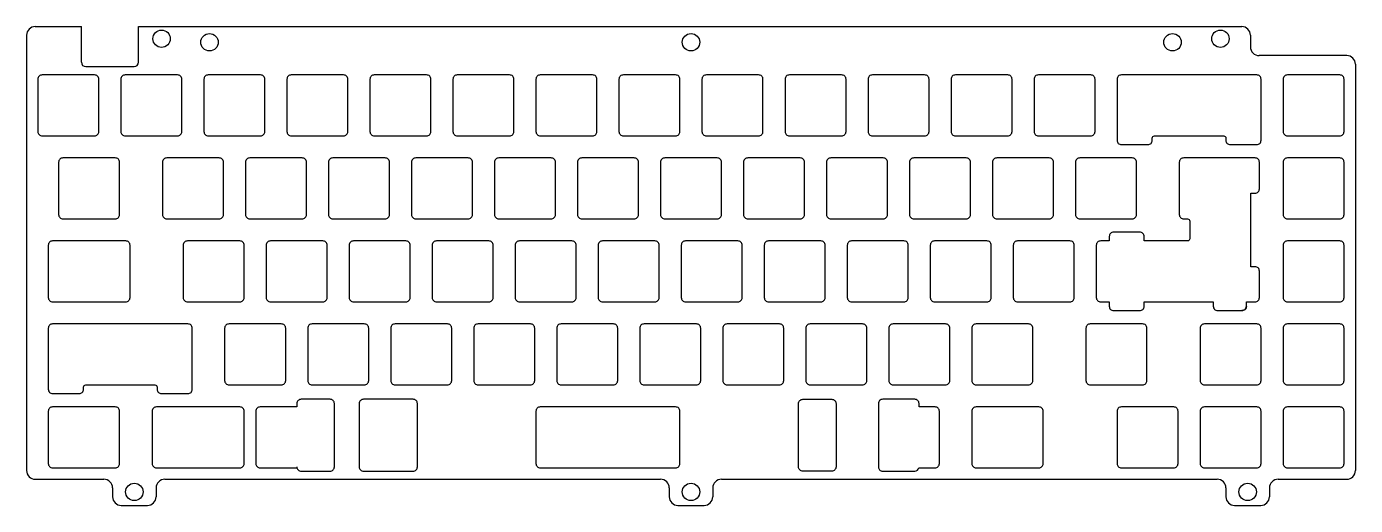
# Model space of a CAD drawing. Header units: millimetres. Extents: x 127 to 432, y 100 to 210.
import ezdxf

# ---------------------------------------------------------------- set-up
doc = ezdxf.new("R2010")
doc.units = ezdxf.units.MM

msp = doc.modelspace()

# ---------------------------------------------------------------- linework, layer by layer
for p, q in [((127.13, 208.4), (127.13, 108.5)), ((129.13, 210.4), (139.71, 210.4)), ((139.71, 202.2), (139.71, 210.4)), ((152.81, 202.2), (152.81, 210.4)), ((152.81, 210.4), (405.98, 210.4)), ((407.98, 208.4), (407.98, 205.75)), ((430.08, 203.75), (409.98, 203.75)), ((432.08, 201.75), (432.08, 108.5)), ((140.71, 201.2), (151.81, 201.2)), ((129.13, 106.5), (144.86, 106.5)), ((146.86, 104.5), (146.86, 102.5)), ((156.86, 104.5), (156.86, 102.5)), ((158.86, 106.5), (272.61, 106.5)), ((274.61, 104.5), (274.61, 102.5)), ((284.61, 104.5), (284.61, 102.5)), ((286.61, 106.5), (400.36, 106.5)), ((402.36, 104.5), (402.36, 102.5)), ((412.36, 104.5), (412.36, 102.5)), ((414.36, 106.5), (430.08, 106.5)), ((148.86, 100.5), (154.86, 100.5)), ((276.61, 100.5), (282.61, 100.5)), ((404.36, 100.5), (410.36, 100.5))]:
    msp.add_line(p, q)
for points in [[(142.73, 199.3), (130.73, 199.3, 0.414214), (129.73, 198.3), (129.73, 186.3, 0.414214), (130.73, 185.3), (142.73, 185.3, 0.414214), (143.73, 186.3), (143.73, 198.3, 0.414214)], [(161.78, 199.3), (149.78, 199.3, 0.414214), (148.78, 198.3), (148.78, 186.3, 0.414214), (149.78, 185.3), (161.78, 185.3, 0.414214), (162.78, 186.3), (162.78, 198.3, 0.414214)], [(180.83, 199.3), (168.83, 199.3, 0.414214), (167.83, 198.3), (167.83, 186.3, 0.414214), (168.83, 185.3), (180.83, 185.3, 0.414214), (181.83, 186.3), (181.83, 198.3, 0.414214)], [(199.88, 199.3), (187.88, 199.3, 0.414214), (186.88, 198.3), (186.88, 186.3, 0.414214), (187.88, 185.3), (199.88, 185.3, 0.414214), (200.88, 186.3), (200.88, 198.3, 0.414214)], [(218.93, 199.3), (206.93, 199.3, 0.414214), (205.93, 198.3), (205.93, 186.3, 0.414214), (206.93, 185.3), (218.93, 185.3, 0.414214), (219.93, 186.3), (219.93, 198.3, 0.414214)], [(237.98, 199.3), (225.98, 199.3, 0.414214), (224.98, 198.3), (224.98, 186.3, 0.414214), (225.98, 185.3), (237.98, 185.3, 0.414214), (238.98, 186.3), (238.98, 198.3, 0.414214)], [(257.03, 199.3), (245.03, 199.3, 0.414214), (244.03, 198.3), (244.03, 186.3, 0.414214), (245.03, 185.3), (257.03, 185.3, 0.414214), (258.03, 186.3), (258.03, 198.3, 0.414214)], [(276.08, 199.3), (264.08, 199.3, 0.414214), (263.08, 198.3), (263.08, 186.3, 0.414214), (264.08, 185.3), (276.08, 185.3, 0.414214), (277.08, 186.3), (277.08, 198.3, 0.414214)], [(295.13, 199.3), (283.13, 199.3, 0.414214), (282.13, 198.3), (282.13, 186.3, 0.414214), (283.13, 185.3), (295.13, 185.3, 0.414214), (296.13, 186.3), (296.13, 198.3, 0.414214)], [(314.18, 199.3), (302.18, 199.3, 0.414214), (301.18, 198.3), (301.18, 186.3, 0.414214), (302.18, 185.3), (314.18, 185.3, 0.414214), (315.18, 186.3), (315.18, 198.3, 0.414214)], [(333.23, 199.3), (321.23, 199.3, 0.414214), (320.23, 198.3), (320.23, 186.3, 0.414214), (321.23, 185.3), (333.23, 185.3, 0.414214), (334.23, 186.3), (334.23, 198.3, 0.414214)], [(352.28, 199.3), (340.28, 199.3, 0.414214), (339.28, 198.3), (339.28, 186.3, 0.414214), (340.28, 185.3), (352.28, 185.3, 0.414214), (353.28, 186.3), (353.28, 198.3, 0.414214)], [(371.33, 199.3), (359.33, 199.3, 0.414214), (358.33, 198.3), (358.33, 186.3, 0.414214), (359.33, 185.3), (371.33, 185.3, 0.414214), (372.33, 186.3), (372.33, 198.3, 0.414214)], [(384.47, 183.3, 0.414214), (385.47, 184.3), (385.47, 184.8, -0.414214), (385.97, 185.3), (401.85, 185.3, -0.414214), (402.35, 184.8), (402.35, 184.3, 0.414214), (403.35, 183.3), (409.43, 183.3, 0.414214), (410.43, 184.3), (410.43, 198.3, 0.414214), (409.43, 199.3), (378.38, 199.3, 0.414214), (377.38, 198.3), (377.38, 184.3, 0.414214), (378.38, 183.3)], [(428.48, 199.3), (416.48, 199.3, 0.414214), (415.48, 198.3), (415.48, 186.3, 0.414214), (416.48, 185.3), (428.48, 185.3, 0.414214), (429.48, 186.3), (429.48, 198.3, 0.414214)], [(148.49, 167.25), (148.49, 179.25, 0.414214), (147.49, 180.25), (135.49, 180.25, 0.414214), (134.49, 179.25), (134.49, 167.25, 0.414214), (135.49, 166.25), (147.49, 166.25, 0.414214)], [(171.31, 180.25), (159.31, 180.25, 0.414214), (158.31, 179.25), (158.31, 167.25, 0.414214), (159.31, 166.25), (171.31, 166.25, 0.414214), (172.31, 167.25), (172.31, 179.25, 0.414214)], [(190.36, 180.25), (178.36, 180.25, 0.414214), (177.36, 179.25), (177.36, 167.25, 0.414214), (178.36, 166.25), (190.36, 166.25, 0.414214), (191.36, 167.25), (191.36, 179.25, 0.414214)], [(209.41, 180.25), (197.41, 180.25, 0.414214), (196.41, 179.25), (196.41, 167.25, 0.414214), (197.41, 166.25), (209.41, 166.25, 0.414214), (210.41, 167.25), (210.41, 179.25, 0.414214)], [(228.46, 180.25), (216.46, 180.25, 0.414214), (215.46, 179.25), (215.46, 167.25, 0.414214), (216.46, 166.25), (228.46, 166.25, 0.414214), (229.46, 167.25), (229.46, 179.25, 0.414214)], [(247.51, 180.25), (235.51, 180.25, 0.414214), (234.51, 179.25), (234.51, 167.25, 0.414214), (235.51, 166.25), (247.51, 166.25, 0.414214), (248.51, 167.25), (248.51, 179.25, 0.414214)], [(266.56, 180.25), (254.56, 180.25, 0.414214), (253.56, 179.25), (253.56, 167.25, 0.414214), (254.56, 166.25), (266.56, 166.25, 0.414214), (267.56, 167.25), (267.56, 179.25, 0.414214)], [(285.61, 180.25), (273.61, 180.25, 0.414214), (272.61, 179.25), (272.61, 167.25, 0.414214), (273.61, 166.25), (285.61, 166.25, 0.414214), (286.61, 167.25), (286.61, 179.25, 0.414214)], [(304.66, 180.25), (292.66, 180.25, 0.414214), (291.66, 179.25), (291.66, 167.25, 0.414214), (292.66, 166.25), (304.66, 166.25, 0.414214), (305.66, 167.25), (305.66, 179.25, 0.414214)], [(323.71, 180.25), (311.71, 180.25, 0.414214), (310.71, 179.25), (310.71, 167.25, 0.414214), (311.71, 166.25), (323.71, 166.25, 0.414214), (324.71, 167.25), (324.71, 179.25, 0.414214)], [(342.76, 180.25), (330.76, 180.25, 0.414214), (329.76, 179.25), (329.76, 167.25, 0.414214), (330.76, 166.25), (342.76, 166.25, 0.414214), (343.76, 167.25), (343.76, 179.25, 0.414214)], [(361.81, 180.25), (349.81, 180.25, 0.414214), (348.81, 179.25), (348.81, 167.25, 0.414214), (349.81, 166.25), (361.81, 166.25, 0.414214), (362.81, 167.25), (362.81, 179.25, 0.414214)], [(380.86, 180.25), (368.86, 180.25, 0.414214), (367.86, 179.25), (367.86, 167.25, 0.414214), (368.86, 166.25), (380.86, 166.25, 0.414214), (381.86, 167.25), (381.86, 179.25, 0.414214)], [(428.48, 180.25), (416.48, 180.25, 0.414214), (415.48, 179.25), (415.48, 167.25, 0.414214), (416.48, 166.25), (428.48, 166.25, 0.414214), (429.48, 167.25), (429.48, 179.25, 0.414214)], [(149.88, 161.2), (133.11, 161.2, 0.414214), (132.11, 160.2), (132.11, 148.2, 0.414214), (133.11, 147.2), (149.88, 147.2, 0.414214), (150.88, 148.2), (150.88, 160.2, 0.414214)], [(176.07, 161.2), (164.07, 161.2, 0.414214), (163.07, 160.2), (163.07, 148.2, 0.414214), (164.07, 147.2), (176.07, 147.2, 0.414214), (177.07, 148.2), (177.07, 160.2, 0.414214)], [(195.12, 161.2), (183.12, 161.2, 0.414214), (182.12, 160.2), (182.12, 148.2, 0.414214), (183.12, 147.2), (195.12, 147.2, 0.414214), (196.12, 148.2), (196.12, 160.2, 0.414214)], [(214.17, 161.2), (202.17, 161.2, 0.414214), (201.17, 160.2), (201.17, 148.2, 0.414214), (202.17, 147.2), (214.17, 147.2, 0.414214), (215.17, 148.2), (215.17, 160.2, 0.414214)], [(233.22, 161.2), (221.22, 161.2, 0.414214), (220.22, 160.2), (220.22, 148.2, 0.414214), (221.22, 147.2), (233.22, 147.2, 0.414214), (234.22, 148.2), (234.22, 160.2, 0.414214)], [(252.27, 161.2), (240.27, 161.2, 0.414214), (239.27, 160.2), (239.27, 148.2, 0.414214), (240.27, 147.2), (252.27, 147.2, 0.414214), (253.27, 148.2), (253.27, 160.2, 0.414214)], [(271.32, 161.2), (259.32, 161.2, 0.414214), (258.32, 160.2), (258.32, 148.2, 0.414214), (259.32, 147.2), (271.32, 147.2, 0.414214), (272.32, 148.2), (272.32, 160.2, 0.414214)], [(290.37, 161.2), (278.37, 161.2, 0.414214), (277.37, 160.2), (277.37, 148.2, 0.414214), (278.37, 147.2), (290.37, 147.2, 0.414214), (291.37, 148.2), (291.37, 160.2, 0.414214)], [(309.42, 161.2), (297.42, 161.2, 0.414214), (296.42, 160.2), (296.42, 148.2, 0.414214), (297.42, 147.2), (309.42, 147.2, 0.414214), (310.42, 148.2), (310.42, 160.2, 0.414214)], [(328.47, 161.2), (316.47, 161.2, 0.414214), (315.47, 160.2), (315.47, 148.2, 0.414214), (316.47, 147.2), (328.47, 147.2, 0.414214), (329.47, 148.2), (329.47, 160.2, 0.414214)], [(347.52, 161.2), (335.52, 161.2, 0.414214), (334.52, 160.2), (334.52, 148.2, 0.414214), (335.52, 147.2), (347.52, 147.2, 0.414214), (348.52, 148.2), (348.52, 160.2, 0.414214)], [(366.57, 161.2), (354.57, 161.2, 0.414214), (353.57, 160.2), (353.57, 148.2, 0.414214), (354.57, 147.2), (366.57, 147.2, 0.414214), (367.57, 148.2), (367.57, 160.2, 0.414214)], [(428.48, 161.2), (416.48, 161.2, 0.414214), (415.48, 160.2), (415.48, 148.2, 0.414214), (416.48, 147.2), (428.48, 147.2, 0.414214), (429.48, 148.2), (429.48, 160.2, 0.414214)], [(139.2, 126.15, 0.414214), (140.2, 127.15), (140.2, 127.65, -0.414214), (140.7, 128.15), (156.58, 128.15, -0.414214), (157.08, 127.65), (157.08, 127.15, 0.414214), (158.08, 126.15), (164.16, 126.15, 0.414214), (165.16, 127.15), (165.16, 141.15, 0.414214), (164.16, 142.15), (133.11, 142.15, 0.414214), (132.11, 141.15), (132.11, 127.15, 0.414214), (133.11, 126.15)], [(185.59, 142.15), (173.59, 142.15, 0.414214), (172.59, 141.15), (172.59, 129.15, 0.414214), (173.59, 128.15), (185.59, 128.15, 0.414214), (186.59, 129.15), (186.59, 141.15, 0.414214)], [(204.64, 142.15), (192.64, 142.15, 0.414214), (191.64, 141.15), (191.64, 129.15, 0.414214), (192.64, 128.15), (204.64, 128.15, 0.414214), (205.64, 129.15), (205.64, 141.15, 0.414214)], [(223.69, 142.15), (211.69, 142.15, 0.414214), (210.69, 141.15), (210.69, 129.15, 0.414214), (211.69, 128.15), (223.69, 128.15, 0.414214), (224.69, 129.15), (224.69, 141.15, 0.414214)], [(242.74, 142.15), (230.74, 142.15, 0.414214), (229.74, 141.15), (229.74, 129.15, 0.414214), (230.74, 128.15), (242.74, 128.15, 0.414214), (243.74, 129.15), (243.74, 141.15, 0.414214)], [(261.79, 142.15), (249.79, 142.15, 0.414214), (248.79, 141.15), (248.79, 129.15, 0.414214), (249.79, 128.15), (261.79, 128.15, 0.414214), (262.79, 129.15), (262.79, 141.15, 0.414214)], [(280.84, 142.15), (268.84, 142.15, 0.414214), (267.84, 141.15), (267.84, 129.15, 0.414214), (268.84, 128.15), (280.84, 128.15, 0.414214), (281.84, 129.15), (281.84, 141.15, 0.414214)], [(299.89, 142.15), (287.89, 142.15, 0.414214), (286.89, 141.15), (286.89, 129.15, 0.414214), (287.89, 128.15), (299.89, 128.15, 0.414214), (300.89, 129.15), (300.89, 141.15, 0.414214)], [(318.94, 142.15), (306.94, 142.15, 0.414214), (305.94, 141.15), (305.94, 129.15, 0.414214), (306.94, 128.15), (318.94, 128.15, 0.414214), (319.94, 129.15), (319.94, 141.15, 0.414214)], [(337.99, 142.15), (325.99, 142.15, 0.414214), (324.99, 141.15), (324.99, 129.15, 0.414214), (325.99, 128.15), (337.99, 128.15, 0.414214), (338.99, 129.15), (338.99, 141.15, 0.414214)], [(357.04, 142.15), (345.04, 142.15, 0.414214), (344.04, 141.15), (344.04, 129.15, 0.414214), (345.04, 128.15), (357.04, 128.15, 0.414214), (358.04, 129.15), (358.04, 141.15, 0.414214)], [(383.24, 142.15), (371.24, 142.15, 0.414214), (370.24, 141.15), (370.24, 129.15, 0.414214), (371.24, 128.15), (383.24, 128.15, 0.414214), (384.24, 129.15), (384.24, 141.15, 0.414214)], [(409.43, 142.15), (397.43, 142.15, 0.414214), (396.43, 141.15), (396.43, 129.15, 0.414214), (397.43, 128.15), (409.43, 128.15, 0.414214), (410.43, 129.15), (410.43, 141.15, 0.414214)], [(428.48, 142.15), (416.48, 142.15, 0.414214), (415.48, 141.15), (415.48, 129.15, 0.414214), (416.48, 128.15), (428.48, 128.15, 0.414214), (429.48, 129.15), (429.48, 141.15, 0.414214)], [(133.11, 123.1, 0.414214), (132.11, 122.1), (132.11, 110.1, 0.414214), (133.11, 109.1), (147.49, 109.1, 0.414214), (148.49, 110.1), (148.49, 122.1, 0.414214), (147.49, 123.1)], [(156.93, 123.1, 0.414214), (155.93, 122.1), (155.93, 110.1, 0.414214), (156.93, 109.1), (176.07, 109.1, 0.414214), (177.07, 110.1), (177.07, 122.1, 0.414214), (176.07, 123.1)], [(245.03, 123.1, 0.414214), (244.03, 122.1), (244.03, 110.1, 0.414214), (245.03, 109.1), (276.08, 109.1, 0.414214), (277.08, 110.1), (277.08, 122.1, 0.414214), (276.08, 123.1)], [(322.61, 123.85), (322.61, 109.35, 0.414214), (323.61, 108.35), (330.94, 108.35, 0.34171), (331.91, 109.1), (335.61, 109.1, 0.414214), (336.61, 110.1), (336.61, 122.1, 0.414214), (335.61, 123.1), (331.94, 123.1), (331.94, 123.85, 0.414214), (330.94, 124.85), (323.61, 124.85, 0.414214)], [(360.43, 110.1), (360.43, 122.1, 0.414214), (359.43, 123.1), (345.04, 123.1, 0.414214), (344.04, 122.1), (344.04, 110.1, 0.414214), (345.04, 109.1), (359.43, 109.1, 0.414214)], [(390.38, 123.1), (378.38, 123.1, 0.414214), (377.38, 122.1), (377.38, 110.1, 0.414214), (378.38, 109.1), (390.38, 109.1, 0.414214), (391.38, 110.1), (391.38, 122.1, 0.414214)], [(409.43, 123.1), (397.43, 123.1, 0.414214), (396.43, 122.1), (396.43, 110.1, 0.414214), (397.43, 109.1), (409.43, 109.1, 0.414214), (410.43, 110.1), (410.43, 122.1, 0.414214)], [(428.48, 123.1), (416.48, 123.1, 0.414214), (415.48, 122.1), (415.48, 110.1, 0.414214), (416.48, 109.1), (428.48, 109.1, 0.414214), (429.48, 110.1), (429.48, 122.1, 0.414214)]]:
    msp.add_lwpolyline(points, format="xyb", close=True)
for points in [[(392.67, 180.25, 0.414214), (391.67, 179.25), (391.67, 167.25, 0.414214), (392.67, 166.25), (393.55, 166.25, -0.414214), (394.05, 165.75), (394.05, 161.7, -0.414214), (393.55, 161.2), (383.59, 161.2), (383.59, 162.2, 0.414214), (382.59, 163.2), (376.59, 163.2, 0.414214), (375.59, 162.2), (375.59, 161.2), (373.62, 161.2, 0.414214), (372.62, 160.2), (372.62, 148.2, 0.414214), (373.62, 147.2), (375.59, 147.2), (375.59, 146.2, 0.414214), (376.59, 145.2)], [(407.05, 146.2, -0.414214), (406.05, 145.2, 0.414214), (407.05, 146.2), (407.05, 147.2), (409.05, 147.2, 0.414214), (410.05, 148.2), (410.05, 154.28, 0.414214), (409.05, 155.28), (408.05, 155.28), (408.05, 172.16), (409.05, 172.16, 0.414214), (410.05, 173.16), (410.05, 179.25, 0.414214), (409.05, 180.25), (392.67, 180.25)], [(376.59, 145.2), (382.59, 145.2, 0.414214), (383.59, 146.2), (383.59, 147.2), (399.46, 147.2), (399.46, 146.2, 0.414214), (400.46, 145.2), (406.05, 145.2)], [(189.17, 109.35, 0.414214), (190.17, 108.35), (196.77, 108.35, 0.414214), (197.77, 109.35), (197.77, 123.85, 0.414214), (196.77, 124.85), (190.17, 124.85, 0.414214), (189.17, 123.85), (189.17, 123.1), (180.74, 123.1, 0.414214), (179.74, 122.1), (179.74, 110.1, 0.414214), (180.74, 109.1), (189.2, 109.1)]]:
    msp.add_lwpolyline(points, format="xyb")
at = {"linetype": 'Continuous'}
for points in [[(204.46, 108.35), (215.82, 108.35, 0.414214), (216.82, 109.35), (216.82, 123.85, 0.414214), (215.82, 124.85), (204.46, 124.85, 0.414214), (203.46, 123.85), (203.46, 109.35, 0.414214)], [(311.89, 108.35), (305.29, 108.35, -0.414214), (304.29, 109.35), (304.29, 123.85, -0.414214), (305.29, 124.85), (311.89, 124.85, -0.414214), (312.89, 123.85), (312.89, 109.35, -0.414214)]]:
    msp.add_lwpolyline(points, format="xyb", close=True, dxfattribs=at)
for centre in [(158.11, 207.6), (169.11, 206.8), (279.61, 206.8), (390.11, 206.8), (401.11, 207.6), (151.86, 103.6), (279.61, 103.6), (407.36, 103.6)]:
    msp.add_circle(centre, 2)
for centre, radius, start, end in [((129.13, 208.4), 2, 90, 180), ((405.98, 208.4), 2, 0, 90), ((409.98, 205.75), 2, 180, 270), ((140.71, 202.2), 1, 180, 270), ((151.81, 202.2), 1, 270, 0), ((430.08, 201.75), 2, 0, 90), ((129.13, 108.5), 2, 180, 270), ((430.08, 108.5), 2, 270, 0), ((144.86, 104.5), 2, 0, 90), ((158.86, 104.5), 2, 90, 180), ((272.61, 104.5), 2, 0, 90), ((286.61, 104.5), 2, 90, 180), ((400.36, 104.5), 2, 0, 90), ((414.36, 104.5), 2, 90, 180), ((148.86, 102.5), 2, 180, 270), ((154.86, 102.5), 2, 270, 360), ((276.61, 102.5), 2, 180, 270), ((282.61, 102.5), 2, 270, 360), ((404.36, 102.5), 2, 180, 270), ((410.36, 102.5), 2, 270, 0)]:
    msp.add_arc(centre, radius, start, end)

doc.saveas('drawing.dxf')
